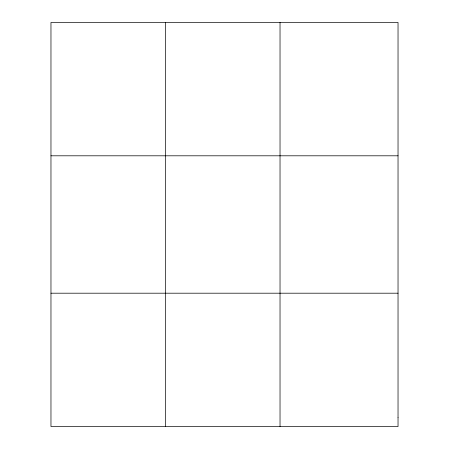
<?xml version="1.0" encoding="UTF-8"?>
<svg xmlns="http://www.w3.org/2000/svg" width="449" height="449" viewBox="0 0 449 449"><rect width="100%" height="100%" fill="white"/><g stroke="black" fill="none" stroke-linecap="round" stroke-linejoin="round"><path stroke-width="0.67" d="M165.501 22.45L165.501 426.55M280.03 22.45L280.03 426.55M50.967 155.803L398.033 155.803M50.967 293.197L398.033 293.197M398.033 417.66L398.033 426.55L50.967 426.55L50.967 22.45L398.033 22.45L398.033 417.66"/></g></svg>
